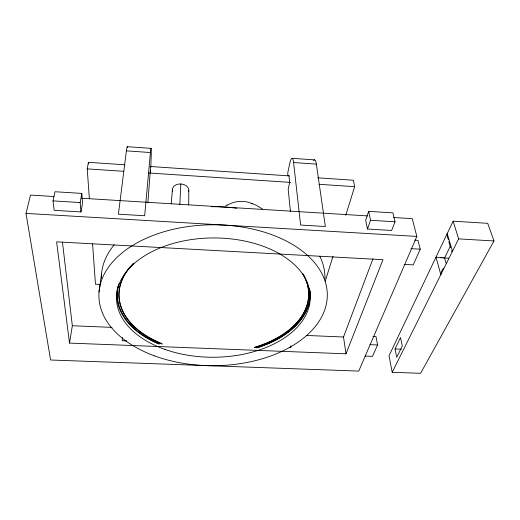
<?xml version="1.0" encoding="UTF-8"?>
<svg xmlns="http://www.w3.org/2000/svg" width="520" height="520" viewBox="0 0 520 520"><rect width="100%" height="100%" fill="white"/><g stroke="black" fill="none" stroke-linecap="round" stroke-linejoin="round"><path stroke-width="0.78" d="M287.8 175.721L287.807 172.647L289.582 164.222A17.225 2.743 -85.8 0 1 293.586 162.532L316.361 164.119L325.358 226.519L300.606 225.043L293.586 162.532M188.695 204.939L188.819 190.541M150.52 171.951L150.54 170.521M179.842 204.776L180.804 183.969M150.82 167.252L151.236 154.609A17.628 0.637 -87.2 0 0 150.43 152.535L126.392 150.859L118.41 214.181L144.657 215.742L150.43 152.535M171.23 203.866L172.412 189.488M150.618 166.231L147.894 202.677M122.499 337.512L122.161 340.743L126.893 340.925M99.034 292.006L101.484 274.183M69.511 343.096L56.609 241.852L382.98 259.695L345.982 353.808L69.511 343.096L72.339 325.741L62.445 242.144M80.964 211.946L82.57 202.819L81.802 193.408L54.97 191.731L52.995 200.883L54.177 210.347L80.964 211.946L80.165 202.547L81.802 193.408M89.362 198.725L87.23 168.883L88.394 162.325L124.872 164.788M393.594 217.51L412.23 218.66L416.839 236.418L358.748 371.085L50.596 360.003L26 213.408L30.55 195.072L54.048 196.528M131.138 323.772L131.248 323.343M325.267 281.151L332.976 256.373M345.748 215.326L354.666 186.674L353.425 180.232L317.766 177.821M368.687 211.361L365.677 220.109L367.445 229.028L391.651 230.471L395.025 221.786L392.925 212.875L368.687 211.361L370.507 220.285L367.445 229.028M345.982 353.808L343.519 336.999L372.976 258.739M372.983 336.434L376.012 336.557L377.559 344.968L372.496 356.337L364.995 356.05M414.869 240.156L417.944 240.338L420.231 249.165L413.225 264.888L404.131 264.394M453.122 221.189L389.006 355.803L392.204 372.288L420.582 373.308L494 240.962L487.721 223.327L453.122 221.189L458.634 238.881L392.204 372.288M395.044 348.959L400.524 337.584L402.291 345.969L396.728 357.272L395.044 348.959L401.414 349.213M450.496 245.882L444.561 257.966L446.03 263.075M443.287 268.483L441.61 271.226L440.83 274.644L435.988 257.153L440.512 257.673M225.492 205.888L227.572 204.834M451.672 251.043L452.127 251.024M369.902 344.663L377.559 344.968M289.244 347.334L290.862 347.399L290.726 345.787M72.339 325.741L112.002 327.386M306.28 335.452L343.519 336.999M100.341 284.447L95.472 284.213L92.593 243.886M448.526 258.187L443.924 257.927M410.917 248.631L420.231 249.165M26 213.408L416.839 236.418M458.634 238.881L494 240.962M81.601 198.231L367.66 215.911M52.995 200.883L80.165 202.547M370.507 220.285L395.025 221.786M443.865 257.927L443.17 257.881M87.23 168.883L123.702 171.308M148.824 172.978L290.641 182.41M319.007 184.301L354.666 186.674M149.994 166.484L289.4 175.903M127.355 146.692L151.041 148.363M292.156 158.314L314.613 159.894M442.975 257.868L442.507 257.836M442.293 257.816L441.382 257.745M441.304 257.738L440.583 257.68M451.678 251.121L452.472 251.258L447.194 233.63L447.388 236.912L448.481 239.779M251.94 203.476L256.262 205.264L262.646 209.112M303.745 275.399L303.875 275.782M448.786 241.69L450.541 247.559M288.964 175.584L289.673 182.39L288.19 189.228L290.466 211.744M88.394 162.325L88.51 163.937M126.392 150.859A17.693 1.222 -87.5 0 1 127.692 147.478M313.56 160.556A17.16 3.27 -85.6 0 1 316.361 164.119M172.698 191.302A8.223 5.993 3.9 0 1 180.648 183.963A8.223 5.993 3.9 0 1 188.526 191.834M117.448 296.082A2.905 2.236 -3 0 1 116.213 295.802M310.05 290.628A96.401 59.683 -0.3 0 1 256.887 347.782M159.53 343.974A96.401 59.683 -0.3 0 1 119.151 283.53M309.257 304.954A2.782 2.132 16.8 0 1 308.653 304.986M302.712 273.579A94.809 58.727 -0.3 0 1 254.534 347.23M162.026 343.616A94.809 58.727 -0.3 0 1 133.712 263.139M303.199 274.586A94.939 58.767 -0.3 0 1 254.547 347.672M162.292 344.182A94.939 58.767 -0.3 0 1 133.796 263.322M227.767 205.049A19.786 13.995 -1.9 0 1 252.323 203.769M101.335 278.252A111.813 71.078 -0.1 0 1 114.198 244.803M211.308 206.719A111.813 71.078 -0.1 0 1 236.867 208.299M319.839 256.392A111.813 71.078 -0.1 0 1 324.942 278.766M309.465 288.613A96.525 59.748 -0.2 0 1 256.847 347.841M158.704 343.974A96.525 59.748 -0.2 0 1 117.806 286.494M154.206 355.765A114.212 70.466 -0.2 0 0 327.288 296.231A114.212 70.466 -0.2 0 0 157.807 233.721A114.212 70.466 -0.2 0 0 154.206 355.765M164.938 349.414A96.876 59.651 -0.3 0 0 310.258 297.362A96.876 59.651 -0.3 0 0 164.944 246.097A96.876 59.651 -0.3 0 0 164.938 349.414"/></g></svg>
